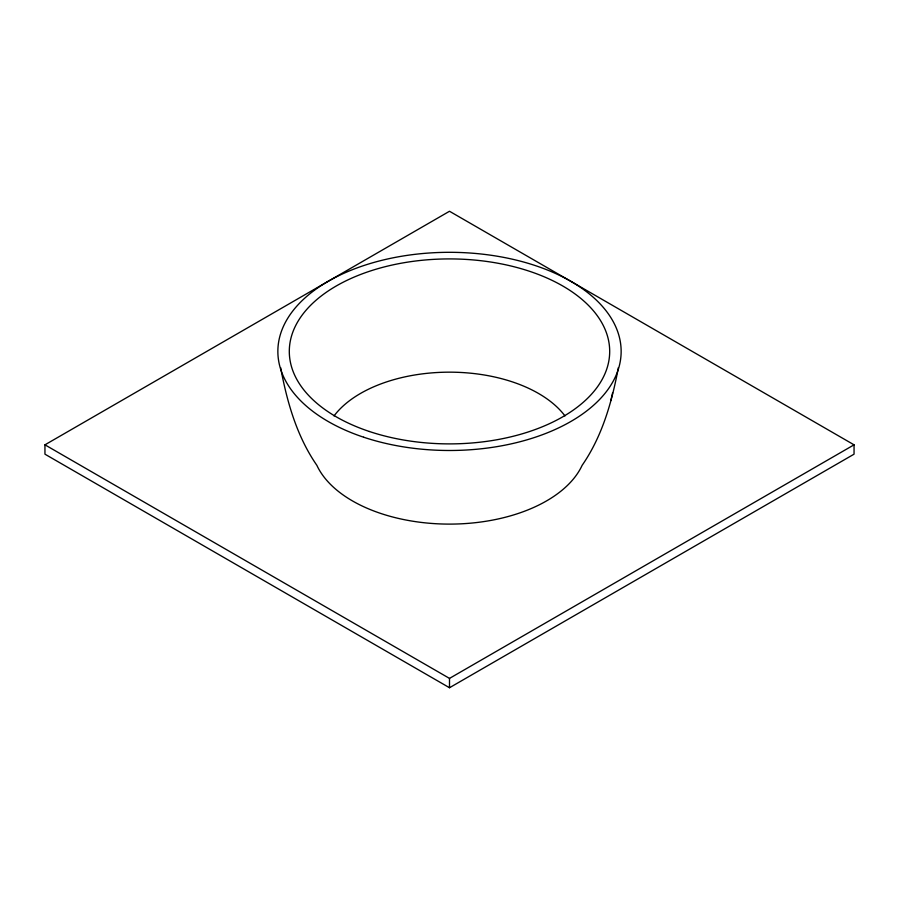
<?xml version="1.0" encoding="UTF-8"?>
<svg xmlns="http://www.w3.org/2000/svg" width="899" height="899" viewBox="0 0 899 899"><rect width="100%" height="100%" fill="white"/><g stroke="black" fill="none" stroke-linecap="round" stroke-linejoin="round"><path stroke-width="1.35" d="M280.634 367.59C287.017 401.875 296.794 436.352 316.875 465.345A137.311 79.269 0 0 0 449.5 524.106A137.311 79.269 0 0 0 582.125 465.345C602.206 436.352 611.983 401.875 618.366 367.59M610.837 400.583L612.612 392.818M44.95 444.825L449.5 211.265L854.05 444.825L854.05 454.175L449.5 687.735L44.95 454.175L44.95 444.825L449.5 678.397L854.05 444.825M449.5 678.397L449.5 687.735M334.023 415.922A125.871 72.673 0 0 1 449.5 372.164A125.871 72.673 0 0 1 564.977 415.922M369.399 431.498A160.191 92.485 0 0 0 609.691 351.397A160.191 92.485 0 0 0 369.399 271.307A160.191 92.485 0 0 0 369.399 431.498M363.679 437.217A171.642 99.092 0 0 0 621.142 351.397A171.642 99.092 0 0 0 363.679 265.587A171.642 99.092 0 0 0 363.679 437.217"/></g></svg>
